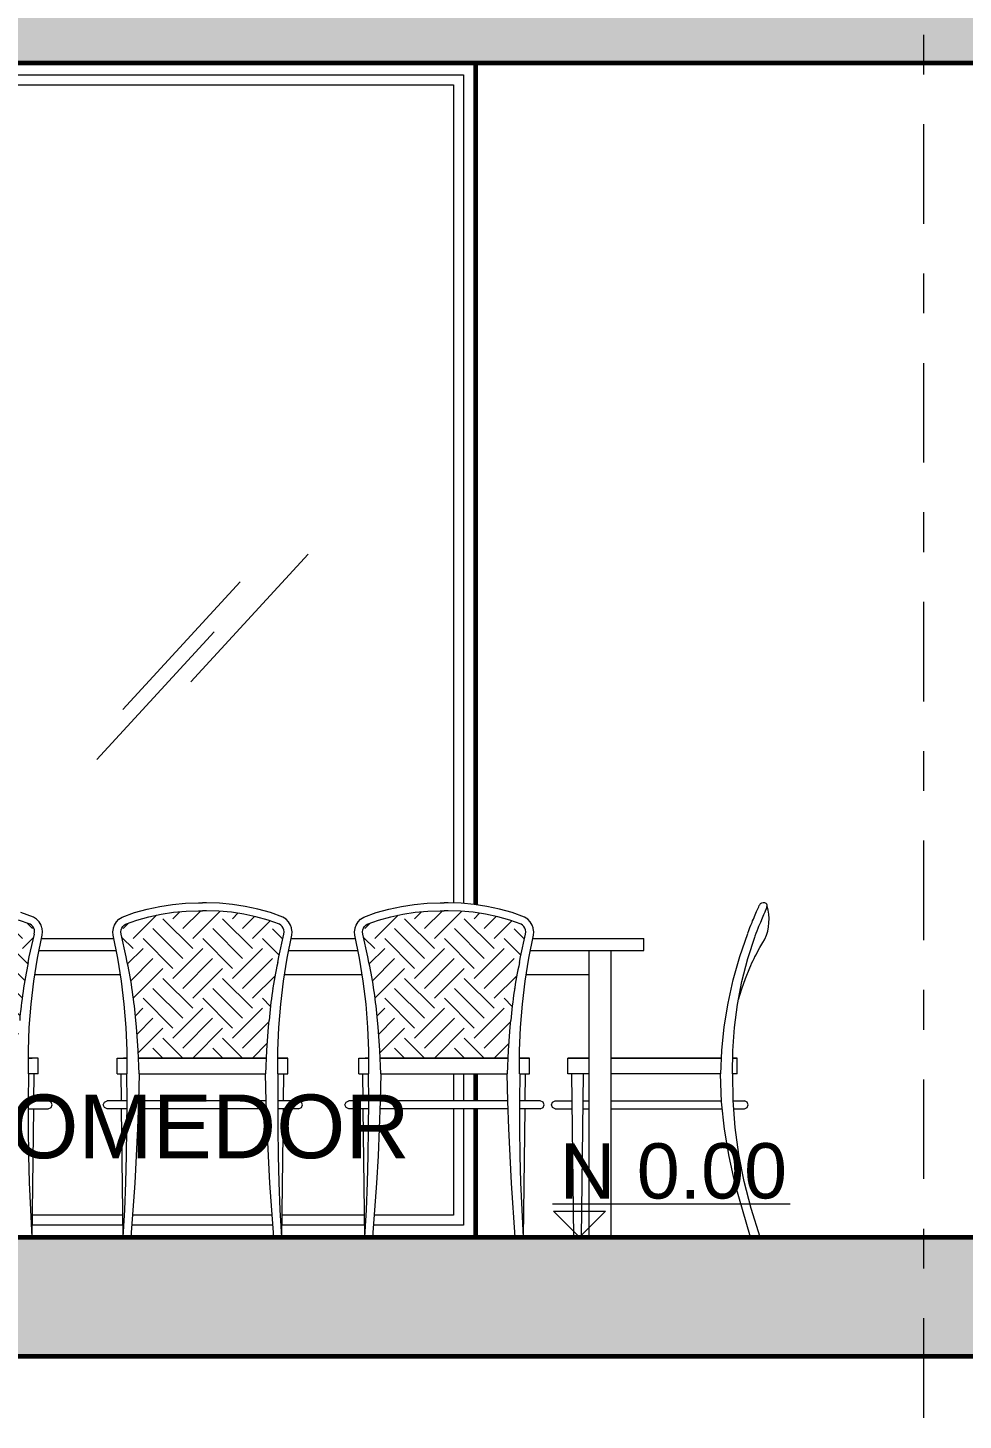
# Model space of a CAD drawing. Header units: metres. Extents: x -50 to 76, y -61 to 14.
# Drawn here: x 25.179 to 27.529, y -54.707 to -51.209 of the extents above; entities that cross this region are included whole.
import ezdxf

# ---------------------------------------------------------------- set-up
doc = ezdxf.new("R2010")
doc.units = ezdxf.units.M
doc.header["$MEASUREMENT"] = 0
doc.set_wipeout_variables(frame=1)
for name, pattern in [('CENTER', [2, 1.25, -0.25, 0.25, -0.25]), ('CENTERX2', [4, 2.5, -0.5, 0.5, -0.5]), ('DASHDOT2', [0.5, 0.25, -0.125, 0, -0.125]), ('Wipeout_Contour', [1, 0, -1])]:
    doc.linetypes.add(name, pattern=pattern)
for name, color, linetype, lineweight in [('1 CALCAS', 255, 'Continuous', 60), ('1 MUEBLES', 46, 'Continuous', 18), ('1 NIVELES', 145, 'Continuous', 18), ('1 TEXTOS', 4, 'Continuous', 20), ('1 VENTTANAS', 2, 'Continuous', 18), ('COTA10', 153, 'Continuous', 13), ('EJES', 251, 'CENTERX2', 0), ('TEXTOS', 4, 'Continuous', 25)]:
    doc.layers.add(name, color=color, linetype=linetype, lineweight=lineweight)
doc.layers.add('Nuevo_1 PLACA 1ER PISO', color=7, linetype='Continuous')
doc.layers.add('Nuevo_1 PLACA 2DO PISO', color=7, linetype='Continuous')
for name, color, linetype, lineweight, true_color in [('Nuevo_1 PLACA 1ER PISO_Pluma_Nº__169', 7, 'Continuous', 13, 0x68b353), ('Nuevo_1 PLACA 1ER PISO_Pluma_Nº__29', 7, 'Continuous', 35, 0x3dad99), ('Nuevo_1 PLACA 2DO PISO_Pluma_Nº__169', 7, 'Continuous', 13, 0x68b353), ('Nuevo_1 PLACA 2DO PISO_Pluma_Nº__29', 7, 'Continuous', 35, 0x3dad99)]:
    doc.layers.add(name, color=color, linetype=linetype, lineweight=lineweight, true_color=true_color)
doc.styles.add('Estilo_Generado_1', font='arial.ttf')
doc.styles.add('LEROY', font='arial.ttf')
pattern_1 = [(0, (28.8539, -54.24685), (0, 0.62354), [0.06, -0.3]), (0, (29.0339, -53.9351), (0, 0.62354), [0.06, -0.3]), (60, (28.8539, -54.24685), (-0.54, 0.31177), [0.06, -0.3]), (60, (29.2139, -54.24685), (-0.54, 0.31177), [0.06, -0.3]), (120, (28.9139, -54.24685), (0.54, 0.31177), [0.06, -0.3]), (120, (29.2739, -54.24685), (0.54, 0.31177), [0.06, -0.3]), (0, (28.85388, -54.18685), (0, 0.12), [0, -0.12, 0, -0.18]), (45, (28.91388, -54.18685), (-0.0848528, 0.0848528), [0, -0.09, 0, -0.15])]

# ---------------------------------------------------------------- blocks, each defined once
blk = doc.blocks.new('UYIU')
at = {"layer": '1 MUEBLES', "linetype": 'Continuous'}
h = blk.add_hatch(dxfattribs=at)
h.set_pattern_fill('SOIL', color=256, scale=0.25, style=0, pattern_type=2)
h.set_pattern_definition([(45, (-162.78427, -54.12185), (1e-17, 0.15), [0.10606602, -0.10606602]), (45, (-162.75927, -54.14685), (1e-17, 0.15), [0.10606602, -0.10606602]), (45, (-162.73427, -54.17185), (1e-17, 0.15), [0.10606602, -0.10606602]), (315, (-162.70927, -54.17185), (0.15, -4e-17), [0.10606602, -0.10606602]), (315, (-162.68427, -54.14685), (0.15, -4e-17), [0.10606602, -0.10606602]), (315, (-162.65927, -54.12185), (0.15, -4e-17), [0.10606602, -0.10606602])])
h.paths.add_polyline_path([(25.0325, -53.4278), (25.001, -53.4269), (24.9912, -53.4269), (24.9813, -53.4269), (24.9498, -53.4278), (24.9185, -53.4307), (24.8875, -53.4355), (24.8568, -53.4421), (24.8265, -53.4507), (24.7976, -53.4607), (24.7942, -53.4629), (24.7907, -53.4666), (24.7883, -53.4703), (24.7867, -53.4748), (24.7862, -53.4799), (24.7868, -53.4859), (24.7995, -53.5426), (24.8022, -53.5569, -0.035521), (24.8237, -53.7028), (24.8254, -53.7185), (24.8296, -53.7778), (24.8303, -53.7969), (24.8379, -53.7969), (24.8552, -53.7969), (24.8732, -53.7969), (24.8919, -53.7969), (24.9111, -53.7969), (24.9307, -53.7969), (24.9504, -53.7969), (25.0319, -53.7969), (25.152, -53.7969), (25.1527, -53.7778), (25.1569, -53.7185), (25.1587, -53.7028, -0.03198), (25.1802, -53.5569), (25.1828, -53.5426), (25.1955, -53.4859), (25.1961, -53.4799), (25.1956, -53.4748), (25.194, -53.4703), (25.1916, -53.4666), (25.1882, -53.4629), (25.1847, -53.4607), (25.1558, -53.4507), (25.1256, -53.4421), (25.0949, -53.4355), (25.0638, -53.4307)])
h = blk.add_hatch(dxfattribs=at)
h.set_pattern_fill('SOIL', color=256, scale=0.25, style=0, pattern_type=2)
h.set_pattern_definition([(135, (213.39346, -54.12185), (-1e-17, 0.15), [0.10606602, -0.10606602]), (135, (213.36846, -54.14685), (-1e-17, 0.15), [0.10606602, -0.10606602]), (135, (213.34346, -54.17185), (-1e-17, 0.15), [0.10606602, -0.10606602]), (225, (213.31846, -54.17185), (-0.15, -4e-17), [0.10606602, -0.10606602]), (225, (213.29346, -54.14685), (-0.15, -4e-17), [0.10606602, -0.10606602]), (225, (213.26846, -54.12185), (-0.15, -4e-17), [0.10606602, -0.10606602])])
h.paths.add_polyline_path([(25.5454, -53.4307), (25.5143, -53.4355), (25.4836, -53.4421), (25.4534, -53.4507), (25.4245, -53.4607), (25.421, -53.4629), (25.4176, -53.4666), (25.4152, -53.4703), (25.4136, -53.4748), (25.4131, -53.4799), (25.4137, -53.4859), (25.4264, -53.5426), (25.429, -53.5569, -0.03198), (25.4505, -53.7028), (25.4522, -53.7185), (25.4565, -53.7778), (25.4572, -53.7969), (25.5773, -53.7969), (25.6588, -53.7969), (25.6785, -53.7969), (25.6981, -53.7969), (25.7173, -53.7969), (25.736, -53.7969), (25.754, -53.7969), (25.7713, -53.7969), (25.7789, -53.7969), (25.7795, -53.7778), (25.7838, -53.7185), (25.7855, -53.7028, -0.035521), (25.807, -53.5569), (25.8097, -53.5426), (25.8223, -53.4859), (25.823, -53.4799), (25.8225, -53.4748), (25.8209, -53.4703), (25.8184, -53.4666), (25.815, -53.4629), (25.8116, -53.4607), (25.7827, -53.4507), (25.7524, -53.4421), (25.7217, -53.4355), (25.6907, -53.4307), (25.6594, -53.4278), (25.6278, -53.4269), (25.618, -53.4269), (25.6082, -53.4269), (25.5767, -53.4278)])
h = blk.add_hatch(dxfattribs=at)
h.set_pattern_fill('SOIL', color=256, scale=0.25, style=0, pattern_type=2)
h.set_pattern_definition([(135, (214.00062, -54.12185), (-1e-17, 0.15), [0.10606602, -0.10606602]), (135, (213.97562, -54.14685), (-1e-17, 0.15), [0.10606602, -0.10606602]), (135, (213.95062, -54.17185), (-1e-17, 0.15), [0.10606602, -0.10606602]), (225, (213.92562, -54.17185), (-0.15, -4e-17), [0.10606602, -0.10606602]), (225, (213.90062, -54.14685), (-0.15, -4e-17), [0.10606602, -0.10606602]), (225, (213.87562, -54.12185), (-0.15, -4e-17), [0.10606602, -0.10606602])])
h.paths.add_polyline_path([(26.1526, -53.4307), (26.1215, -53.4355), (26.0908, -53.4421), (26.0605, -53.4507), (26.0316, -53.4607), (26.0282, -53.4629), (26.0248, -53.4666), (26.0223, -53.4703), (26.0207, -53.4748), (26.0202, -53.4799), (26.0209, -53.4859), (26.0336, -53.5426), (26.0362, -53.5569, -0.03198), (26.0577, -53.7028), (26.0594, -53.7185), (26.0637, -53.7778), (26.0643, -53.7969), (26.1845, -53.7969), (26.2659, -53.7969), (26.2857, -53.7969), (26.3052, -53.7969), (26.3244, -53.7969), (26.3431, -53.7969), (26.3612, -53.7969), (26.3784, -53.7969), (26.386, -53.7969), (26.3867, -53.7778), (26.391, -53.7185), (26.3927, -53.7028, -0.035521), (26.4142, -53.5569), (26.4168, -53.5426), (26.4295, -53.4859), (26.4301, -53.4799), (26.4297, -53.4748), (26.428, -53.4703), (26.4256, -53.4666), (26.4222, -53.4629), (26.4188, -53.4607), (26.3899, -53.4507), (26.3596, -53.4421), (26.3289, -53.4355), (26.2978, -53.4307), (26.2665, -53.4278), (26.235, -53.4269), (26.2252, -53.4269), (26.2154, -53.4269), (26.1838, -53.4278)])
at = {"layer": '1 CALCAS'}
for p, q in [((26.3039, -53.8369), (26.3039, -53.9044)), ((26.3039, -53.9244), (26.3039, -54.2469))]:
    blk.add_line(p, q, dxfattribs=at)
at = {"layer": '1 MUEBLES', "linetype": 'Continuous'}
for p, q in [((25.4789, -53.4227), (25.5107, -53.4158)), ((25.5107, -53.4158), (25.543, -53.4108)), ((25.543, -53.4108), (25.5755, -53.4078)), ((25.5755, -53.4078), (25.6079, -53.4069)), ((25.6079, -53.4069), (25.618, -53.4069)), ((25.6281, -53.4069), (25.618, -53.4069)), ((25.6606, -53.4078), (25.6281, -53.4069)), ((25.6931, -53.4108), (25.6606, -53.4078)), ((25.7253, -53.4158), (25.6931, -53.4108)), ((25.7572, -53.4227), (25.7253, -53.4158)), ((26.086, -53.4227), (26.1179, -53.4158)), ((26.1179, -53.4158), (26.1501, -53.4108)), ((26.1501, -53.4108), (26.1826, -53.4078)), ((26.1826, -53.4078), (26.2151, -53.4069)), ((26.2151, -53.4069), (26.2252, -53.4069)), ((26.2353, -53.4069), (26.2252, -53.4069)), ((26.2678, -53.4078), (26.2353, -53.4069)), ((26.3002, -53.4108), (26.2678, -53.4078)), ((26.3325, -53.4158), (26.3002, -53.4108)), ((26.3643, -53.4227), (26.3325, -53.4158)), ((27.0153, -53.417), (27.0166, -53.414)), ((27.0166, -53.414), (27.0171, -53.413)), ((27.0192, -53.4098), (27.0171, -53.413)), ((27.0224, -53.4076), (27.0192, -53.4098)), ((27.0262, -53.4069), (27.0224, -53.4076)), ((25.1847, -53.4607), (25.1558, -53.4507)), ((25.1933, -53.4426), (25.1617, -53.4316)), ((25.2014, -53.4482), (25.1933, -53.4426)), ((25.2075, -53.4545), (25.2014, -53.4482)), ((25.4017, -53.4545), (25.4077, -53.4482)), ((25.4077, -53.4482), (25.4159, -53.4426)), ((25.4159, -53.4426), (25.4475, -53.4316)), ((25.4245, -53.4607), (25.4534, -53.4507)), ((25.4475, -53.4316), (25.4789, -53.4227)), ((25.4534, -53.4507), (25.4836, -53.4421)), ((25.4836, -53.4421), (25.5143, -53.4355)), ((25.5143, -53.4355), (25.5454, -53.4307)), ((25.5454, -53.4307), (25.5767, -53.4278)), ((25.5767, -53.4278), (25.6082, -53.4269)), ((25.6082, -53.4269), (25.618, -53.4269)), ((25.6278, -53.4269), (25.618, -53.4269)), ((25.6594, -53.4278), (25.6278, -53.4269)), ((25.6907, -53.4307), (25.6594, -53.4278)), ((25.7217, -53.4355), (25.6907, -53.4307)), ((25.7524, -53.4421), (25.7217, -53.4355)), ((25.7827, -53.4507), (25.7524, -53.4421)), ((25.7886, -53.4316), (25.7572, -53.4227)), ((25.8116, -53.4607), (25.7827, -53.4507)), ((25.8201, -53.4426), (25.7886, -53.4316)), ((25.8283, -53.4482), (25.8201, -53.4426)), ((25.8343, -53.4545), (25.8283, -53.4482)), ((26.0089, -53.4545), (26.0149, -53.4482)), ((26.0149, -53.4482), (26.0231, -53.4426)), ((26.0231, -53.4426), (26.0546, -53.4316)), ((26.0316, -53.4607), (26.0605, -53.4507)), ((26.0546, -53.4316), (26.086, -53.4227)), ((26.0605, -53.4507), (26.0908, -53.4421)), ((26.0908, -53.4421), (26.1215, -53.4355)), ((26.1215, -53.4355), (26.1526, -53.4307)), ((26.1526, -53.4307), (26.1838, -53.4278)), ((26.1838, -53.4278), (26.2154, -53.4269)), ((26.2154, -53.4269), (26.2252, -53.4269)), ((26.235, -53.4269), (26.2252, -53.4269)), ((26.2665, -53.4278), (26.235, -53.4269)), ((26.2978, -53.4307), (26.2665, -53.4278)), ((26.3289, -53.4355), (26.2978, -53.4307)), ((26.3596, -53.4421), (26.3289, -53.4355)), ((26.3899, -53.4507), (26.3596, -53.4421)), ((26.3957, -53.4316), (26.3643, -53.4227)), ((26.4188, -53.4607), (26.3899, -53.4507)), ((26.4273, -53.4426), (26.3957, -53.4316)), ((26.4355, -53.4482), (26.4273, -53.4426)), ((26.4415, -53.4545), (26.4355, -53.4482)), ((27.0001, -53.4525), (27.002, -53.4482)), ((27.002, -53.4482), (27.0063, -53.4374)), ((27.0063, -53.4374), (27.0101, -53.4287)), ((27.0101, -53.4287), (27.0131, -53.4219)), ((27.0131, -53.4219), (27.0153, -53.417)), ((27.0205, -53.4551), (27.0246, -53.4448)), ((27.0246, -53.4448), (27.0283, -53.4361)), ((27.0283, -53.4361), (27.0313, -53.4294)), ((27.0313, -53.4294), (27.0335, -53.4246)), ((27.0335, -53.4246), (27.0348, -53.4217)), ((27.0348, -53.4217), (27.0353, -53.4207)), ((27.0353, -53.4207), (27.036, -53.4169)), ((25.1828, -53.5426), (25.1956, -53.4855)), ((25.1882, -53.4629), (25.1847, -53.4607)), ((25.1916, -53.4666), (25.1882, -53.4629)), ((25.194, -53.4703), (25.1916, -53.4666)), ((25.1956, -53.4748), (25.194, -53.4703)), ((25.1955, -53.4854), (25.1961, -53.4799)), ((25.1961, -53.4799), (25.1956, -53.4748)), ((25.2123, -53.4628), (25.2075, -53.4545)), ((25.2147, -53.4701), (25.2123, -53.4628)), ((25.2151, -53.4715), (25.2147, -53.4701)), ((25.2161, -53.4799), (25.2151, -53.4715)), ((25.2153, -53.4883), (25.2161, -53.4799)), ((25.393, -53.4799), (25.3941, -53.4715)), ((25.3939, -53.4883), (25.393, -53.4799)), ((25.3941, -53.4715), (25.3945, -53.4701)), ((25.3945, -53.4701), (25.3969, -53.4628)), ((25.3969, -53.4628), (25.4017, -53.4545)), ((25.4131, -53.4799), (25.4136, -53.4748)), ((25.4137, -53.4854), (25.4131, -53.4799)), ((25.4136, -53.4748), (25.4152, -53.4703)), ((25.4264, -53.5426), (25.4136, -53.4855)), ((25.4152, -53.4703), (25.4176, -53.4666)), ((25.4176, -53.4666), (25.421, -53.4629)), ((25.421, -53.4629), (25.4245, -53.4607)), ((25.8097, -53.5426), (25.8224, -53.4855)), ((25.815, -53.4629), (25.8116, -53.4607)), ((25.8184, -53.4666), (25.815, -53.4629)), ((25.8209, -53.4703), (25.8184, -53.4666)), ((25.8225, -53.4748), (25.8209, -53.4703)), ((25.8224, -53.4854), (25.823, -53.4799)), ((25.823, -53.4799), (25.8225, -53.4748)), ((25.8392, -53.4628), (25.8343, -53.4545)), ((25.8416, -53.4701), (25.8392, -53.4628)), ((25.842, -53.4715), (25.8416, -53.4701)), ((25.843, -53.4799), (25.842, -53.4715)), ((25.8421, -53.4883), (25.843, -53.4799)), ((26.0002, -53.4799), (26.0012, -53.4715)), ((26.0011, -53.4883), (26.0002, -53.4799)), ((26.0012, -53.4715), (26.0017, -53.4701)), ((26.0017, -53.4701), (26.0041, -53.4628)), ((26.0041, -53.4628), (26.0089, -53.4545)), ((26.0202, -53.4799), (26.0207, -53.4748)), ((26.0208, -53.4854), (26.0202, -53.4799)), ((26.0207, -53.4748), (26.0223, -53.4703)), ((26.0336, -53.5426), (26.0208, -53.4855)), ((26.0223, -53.4703), (26.0248, -53.4666)), ((26.0248, -53.4666), (26.0282, -53.4629)), ((26.0282, -53.4629), (26.0316, -53.4607)), ((26.4168, -53.5426), (26.4296, -53.4855)), ((26.4222, -53.4629), (26.4188, -53.4607)), ((26.4256, -53.4666), (26.4222, -53.4629)), ((26.428, -53.4703), (26.4256, -53.4666)), ((26.4297, -53.4748), (26.428, -53.4703)), ((26.4296, -53.4854), (26.4301, -53.4799)), ((26.4301, -53.4799), (26.4297, -53.4748)), ((26.4463, -53.4628), (26.4415, -53.4545)), ((26.4487, -53.4701), (26.4463, -53.4628)), ((26.4491, -53.4715), (26.4487, -53.4701)), ((26.4502, -53.4799), (26.4491, -53.4715)), ((26.4493, -53.4883), (26.4502, -53.4799)), ((26.9679, -53.5417), (26.988, -53.4838)), ((26.988, -53.4835), (26.9906, -53.4764)), ((26.9906, -53.4764), (26.9934, -53.4692)), ((26.9934, -53.4692), (26.9959, -53.4628)), ((26.9959, -53.4628), (26.9988, -53.4559)), ((26.9988, -53.4559), (27.0001, -53.4525)), ((27.0065, -53.4902), (27.009, -53.4835)), ((27.009, -53.4835), (27.0116, -53.4769)), ((27.0116, -53.4769), (27.0142, -53.4702)), ((27.0142, -53.4702), (27.016, -53.4652)), ((27.016, -53.4652), (27.0188, -53.4585)), ((27.0188, -53.4585), (27.0205, -53.4551)), ((25.2037, -53.5462), (25.2153, -53.4883)), ((25.2135, -53.4969), (25.3956, -53.4969)), ((25.4055, -53.5462), (25.3939, -53.4883)), ((25.8305, -53.5462), (25.8421, -53.4883)), ((25.8404, -53.4969), (26.0028, -53.4969)), ((26.0127, -53.5462), (26.0011, -53.4883)), ((26.4377, -53.5462), (26.4493, -53.4883)), ((26.4476, -53.4969), (26.7271, -53.4969)), ((26.7271, -53.5269), (26.7271, -53.4969)), ((26.988, -53.5471), (27.0064, -53.4903)), ((27.0077, -53.5386), (27.0182, -53.5194)), ((27.0182, -53.5194), (27.0256, -53.5069)), ((27.0256, -53.5069), (27.0299, -53.4998)), ((27.0299, -53.4998), (27.031, -53.4982)), ((25.1802, -53.5569), (25.1828, -53.5426)), ((25.1945, -53.6039), (25.2037, -53.5462)), ((25.2075, -53.5269), (25.4016, -53.5269)), ((25.4147, -53.6039), (25.4055, -53.5462)), ((25.429, -53.5569), (25.4264, -53.5426)), ((25.807, -53.5569), (25.8097, -53.5426)), ((25.8214, -53.6039), (25.8305, -53.5462)), ((25.8344, -53.5269), (26.0088, -53.5269)), ((26.0218, -53.6039), (26.0127, -53.5462)), ((26.0362, -53.5569), (26.0336, -53.5426)), ((26.4142, -53.5569), (26.4168, -53.5426)), ((26.4285, -53.6039), (26.4377, -53.5462)), ((26.4416, -53.5269), (26.7271, -53.5269)), ((26.5896, -54.2469), (26.5896, -53.5269)), ((26.6446, -54.2469), (26.6446, -53.5269)), ((26.6446, -53.7969), (26.6446, -53.5269)), ((26.9513, -53.6001), (26.9679, -53.5417)), ((26.9733, -53.6047), (26.988, -53.5471)), ((26.9984, -53.5578), (27.0013, -53.5515)), ((27.0013, -53.5515), (27.0037, -53.5467)), ((27.0037, -53.5467), (27.0065, -53.5403)), ((27.0055, -53.5425), (27.0085, -53.537)), ((25.1972, -53.5869), (25.412, -53.5869)), ((25.1972, -53.5869), (25.412, -53.5869)), ((25.8241, -53.5869), (26.0191, -53.5869)), ((25.8241, -53.5869), (26.0191, -53.5869)), ((26.4312, -53.5869), (26.5896, -53.5869)), ((26.4312, -53.5869), (26.5896, -53.5869)), ((26.5896, -53.7969), (26.5896, -53.5869)), ((26.9819, -53.5968), (26.9926, -53.5703)), ((26.9926, -53.5703), (26.9957, -53.5641)), ((26.9957, -53.5641), (26.9984, -53.5578)), ((25.1876, -53.6618), (25.1945, -53.6039)), ((25.4216, -53.6618), (25.4147, -53.6039)), ((25.8145, -53.6618), (25.8214, -53.6039)), ((26.0288, -53.6618), (26.0218, -53.6039)), ((26.4216, -53.6618), (26.4285, -53.6039)), ((26.9383, -53.6589), (26.9513, -53.6001)), ((26.9621, -53.6625), (26.9733, -53.6047)), ((26.9649, -53.6499), (26.9726, -53.6233)), ((26.9726, -53.6233), (26.9819, -53.5968)), ((26.9288, -53.7181), (26.9383, -53.6589)), ((25.1829, -53.72), (25.1876, -53.6618)), ((25.4262, -53.72), (25.4216, -53.6618)), ((25.8098, -53.72), (25.8145, -53.6618)), ((26.0334, -53.72), (26.0288, -53.6618)), ((26.417, -53.72), (26.4216, -53.6618)), ((26.9544, -53.7204), (26.9621, -53.6625)), ((25.1806, -53.7783), (25.1829, -53.72)), ((25.4286, -53.7783), (25.4262, -53.72)), ((25.4522, -53.7185), (25.4505, -53.7028)), ((25.4565, -53.7778), (25.4522, -53.7185)), ((25.7795, -53.7778), (25.7838, -53.7185)), ((25.7838, -53.7185), (25.7855, -53.7028)), ((25.8074, -53.7783), (25.8098, -53.72)), ((26.0358, -53.7783), (26.0334, -53.72)), ((26.0594, -53.7185), (26.0577, -53.7028)), ((26.0637, -53.7778), (26.0594, -53.7185)), ((26.3867, -53.7778), (26.391, -53.7185)), ((26.391, -53.7185), (26.3927, -53.7028)), ((26.4146, -53.7783), (26.417, -53.72)), ((26.9227, -53.7776), (26.9288, -53.7181)), ((26.9502, -53.7784), (26.9544, -53.7204)), ((25.1805, -53.8366), (25.1806, -53.7783)), ((25.1835, -53.7969), (25.1805, -53.7969)), ((25.1805, -53.7969), (25.1897, -53.7969)), ((25.1843, -53.7969), (25.1805, -53.7969)), ((25.1883, -53.7969), (25.1835, -53.7969)), ((25.1875, -53.7969), (25.1843, -53.7969)), ((25.1897, -53.7969), (25.1875, -53.7969)), ((25.1905, -53.7969), (25.1883, -53.7969)), ((25.1905, -53.7969), (25.1897, -53.7969)), ((25.2054, -53.7969), (25.1905, -53.7969)), ((25.2054, -53.8369), (25.2054, -53.7969)), ((25.4038, -53.7969), (25.4187, -53.7969)), ((25.4038, -53.8369), (25.4038, -53.7969)), ((25.4187, -53.7969), (25.4208, -53.7969)), ((25.4187, -53.7969), (25.4195, -53.7969)), ((25.4286, -53.7969), (25.4195, -53.7969)), ((25.4195, -53.7969), (25.4217, -53.7969)), ((25.4208, -53.7969), (25.4257, -53.7969)), ((25.4217, -53.7969), (25.4249, -53.7969)), ((25.4249, -53.7969), (25.4286, -53.7969)), ((25.4257, -53.7969), (25.4286, -53.7969)), ((25.4287, -53.8366), (25.4286, -53.7783)), ((25.4586, -53.8368), (25.4565, -53.7778)), ((25.4572, -53.7969), (25.5773, -53.7969)), ((25.4572, -53.7969), (25.4729, -53.7969)), ((25.4648, -53.7969), (25.4572, -53.7969)), ((25.482, -53.7969), (25.4648, -53.7969)), ((25.4729, -53.7969), (25.4925, -53.7969)), ((25.5001, -53.7969), (25.482, -53.7969)), ((25.4925, -53.7969), (25.513, -53.7969)), ((25.5188, -53.7969), (25.5001, -53.7969)), ((25.513, -53.7969), (25.5341, -53.7969)), ((25.538, -53.7969), (25.5188, -53.7969)), ((25.5341, -53.7969), (25.5556, -53.7969)), ((25.5575, -53.7969), (25.538, -53.7969)), ((25.5556, -53.7969), (25.5773, -53.7969)), ((25.5773, -53.7969), (25.5575, -53.7969)), ((25.6588, -53.7969), (25.5773, -53.7969)), ((25.5773, -53.7969), (25.6588, -53.7969)), ((25.6785, -53.7969), (25.6588, -53.7969)), ((25.6588, -53.7969), (25.6805, -53.7969)), ((25.6981, -53.7969), (25.6785, -53.7969)), ((25.6805, -53.7969), (25.702, -53.7969)), ((25.7173, -53.7969), (25.6981, -53.7969)), ((25.702, -53.7969), (25.7231, -53.7969)), ((25.736, -53.7969), (25.7173, -53.7969)), ((25.7231, -53.7969), (25.7435, -53.7969)), ((25.754, -53.7969), (25.736, -53.7969)), ((25.7435, -53.7969), (25.7632, -53.7969)), ((25.7713, -53.7969), (25.754, -53.7969)), ((25.7632, -53.7969), (25.7789, -53.7969)), ((25.7789, -53.7969), (25.7713, -53.7969)), ((25.7775, -53.8368), (25.7795, -53.7778)), ((25.8074, -53.8366), (25.8074, -53.7783)), ((25.8074, -53.7969), (25.8104, -53.7969)), ((25.8173, -53.7969), (25.8074, -53.7969)), ((25.8104, -53.7969), (25.8152, -53.7969)), ((25.8152, -53.7969), (25.8173, -53.7969)), ((25.8173, -53.7969), (25.8304, -53.7969)), ((25.825, -53.7969), (25.8173, -53.7969)), ((25.8304, -53.7969), (25.825, -53.7969)), ((25.8323, -53.7969), (25.8304, -53.7969)), ((25.8323, -53.8369), (25.8323, -53.7969)), ((26.011, -53.7969), (26.0259, -53.7969)), ((26.011, -53.8369), (26.011, -53.7969)), ((26.0259, -53.7969), (26.028, -53.7969)), ((26.0259, -53.7969), (26.0267, -53.7969)), ((26.0358, -53.7969), (26.0267, -53.7969)), ((26.0267, -53.7969), (26.0288, -53.7969)), ((26.028, -53.7969), (26.0328, -53.7969)), ((26.0288, -53.7969), (26.032, -53.7969)), ((26.032, -53.7969), (26.0358, -53.7969)), ((26.0328, -53.7969), (26.0358, -53.7969)), ((26.0359, -53.8366), (26.0358, -53.7783)), ((26.0658, -53.8368), (26.0637, -53.7778)), ((26.0643, -53.7969), (26.1845, -53.7969)), ((26.0643, -53.7969), (26.08, -53.7969)), ((26.0719, -53.7969), (26.0643, -53.7969)), ((26.0892, -53.7969), (26.0719, -53.7969)), ((26.08, -53.7969), (26.0997, -53.7969)), ((26.1073, -53.7969), (26.0892, -53.7969)), ((26.0997, -53.7969), (26.1201, -53.7969)), ((26.126, -53.7969), (26.1073, -53.7969)), ((26.1201, -53.7969), (26.1412, -53.7969)), ((26.1452, -53.7969), (26.126, -53.7969)), ((26.1412, -53.7969), (26.1627, -53.7969)), ((26.1647, -53.7969), (26.1452, -53.7969)), ((26.1627, -53.7969), (26.1845, -53.7969)), ((26.1845, -53.7969), (26.1647, -53.7969)), ((26.2659, -53.7969), (26.1845, -53.7969)), ((26.1845, -53.7969), (26.2659, -53.7969)), ((26.2857, -53.7969), (26.2659, -53.7969)), ((26.2659, -53.7969), (26.2876, -53.7969)), ((26.3052, -53.7969), (26.2857, -53.7969)), ((26.2876, -53.7969), (26.3092, -53.7969)), ((26.3244, -53.7969), (26.3052, -53.7969)), ((26.3092, -53.7969), (26.3302, -53.7969)), ((26.3431, -53.7969), (26.3244, -53.7969)), ((26.3302, -53.7969), (26.3507, -53.7969)), ((26.3612, -53.7969), (26.3431, -53.7969)), ((26.3507, -53.7969), (26.3704, -53.7969)), ((26.3784, -53.7969), (26.3612, -53.7969)), ((26.3704, -53.7969), (26.386, -53.7969)), ((26.386, -53.7969), (26.3784, -53.7969)), ((26.3846, -53.8368), (26.3867, -53.7778)), ((26.4145, -53.8366), (26.4146, -53.7783)), ((26.4146, -53.7969), (26.4176, -53.7969)), ((26.4245, -53.7969), (26.4146, -53.7969)), ((26.4176, -53.7969), (26.4224, -53.7969)), ((26.4224, -53.7969), (26.4245, -53.7969)), ((26.4245, -53.7969), (26.4375, -53.7969)), ((26.4321, -53.7969), (26.4245, -53.7969)), ((26.4375, -53.7969), (26.4321, -53.7969)), ((26.4394, -53.7969), (26.4375, -53.7969)), ((26.4394, -53.8369), (26.4394, -53.7969)), ((26.536, -53.8369), (26.536, -53.7969)), ((26.536, -53.7969), (26.5379, -53.7969)), ((26.5379, -53.7969), (26.536, -53.7969)), ((26.5379, -53.7969), (26.5432, -53.7969)), ((26.5432, -53.7969), (26.5379, -53.7969)), ((26.5432, -53.7969), (26.5508, -53.7969)), ((26.5512, -53.7969), (26.5432, -53.7969)), ((26.5508, -53.7969), (26.5516, -53.7969)), ((26.5607, -53.7969), (26.5512, -53.7969)), ((26.5516, -53.7969), (26.5537, -53.7969)), ((26.5537, -53.7969), (26.5569, -53.7969)), ((26.5569, -53.7969), (26.5607, -53.7969)), ((26.5607, -53.7969), (26.5896, -53.7969)), ((26.5896, -53.7969), (26.5607, -53.7969)), ((26.6446, -53.7969), (26.8616, -53.7969)), ((26.8623, -53.7969), (26.6446, -53.7969)), ((26.8616, -53.7969), (26.8741, -53.7969)), ((26.8769, -53.7969), (26.8623, -53.7969)), ((26.8741, -53.7969), (26.8859, -53.7969)), ((26.8909, -53.7969), (26.8769, -53.7969)), ((26.8859, -53.7969), (26.8967, -53.7969)), ((26.9037, -53.7969), (26.8909, -53.7969)), ((26.8967, -53.7969), (26.906, -53.7969)), ((26.915, -53.7969), (26.9037, -53.7969)), ((26.906, -53.7969), (26.9139, -53.7969)), ((26.9139, -53.7969), (26.9218, -53.7969)), ((26.9218, -53.7969), (26.915, -53.7969)), ((26.92, -53.8369), (26.9227, -53.7776)), ((26.9495, -53.8364), (26.9502, -53.7784)), ((26.95, -53.7969), (26.9518, -53.7969)), ((26.9518, -53.7969), (26.95, -53.7969)), ((26.9518, -53.7969), (26.957, -53.7969)), ((26.957, -53.7969), (26.9518, -53.7969)), ((26.957, -53.7969), (26.9602, -53.7969)), ((26.9602, -53.7969), (26.957, -53.7969)), ((26.9602, -53.7969), (26.9612, -53.7969)), ((26.9612, -53.7969), (26.9602, -53.7969)), ((26.9612, -53.8369), (26.9612, -53.7969)), ((25.1808, -53.905), (25.1817, -53.8368)), ((25.1835, -53.8369), (25.1816, -53.8369)), ((25.1883, -53.8369), (25.1835, -53.8369)), ((25.1905, -53.8369), (25.1883, -53.8369)), ((25.2054, -53.8369), (25.1905, -53.8369)), ((25.1946, -53.9044), (25.1954, -53.8369)), ((25.4038, -53.8369), (25.4187, -53.8369)), ((25.4146, -53.9044), (25.4138, -53.8369)), ((25.4187, -53.8369), (25.4208, -53.8369)), ((25.4208, -53.8369), (25.4257, -53.8369)), ((25.4257, -53.8369), (25.4275, -53.8369)), ((25.4284, -53.905), (25.4275, -53.8368)), ((25.4581, -53.9055), (25.4598, -53.8369)), ((25.4591, -53.8369), (25.4729, -53.8369)), ((25.4729, -53.8369), (25.4925, -53.8369)), ((25.4925, -53.8369), (25.513, -53.8369)), ((25.513, -53.8369), (25.5341, -53.8369)), ((25.5341, -53.8369), (25.5556, -53.8369)), ((25.5556, -53.8369), (25.5773, -53.8369)), ((25.5773, -53.8369), (25.6588, -53.8369)), ((25.6588, -53.8369), (25.6805, -53.8369)), ((25.6805, -53.8369), (25.702, -53.8369)), ((25.702, -53.8369), (25.7231, -53.8369)), ((25.7231, -53.8369), (25.7435, -53.8369)), ((25.7435, -53.8369), (25.7632, -53.8369)), ((25.7632, -53.8369), (25.7769, -53.8369)), ((25.778, -53.9055), (25.7763, -53.8369)), ((25.8077, -53.905), (25.8085, -53.8368)), ((25.8085, -53.8369), (25.8104, -53.8369)), ((25.8104, -53.8369), (25.8152, -53.8369)), ((25.8152, -53.8369), (25.8173, -53.8369)), ((25.8173, -53.8369), (25.8323, -53.8369)), ((25.8215, -53.9044), (25.8223, -53.8369)), ((26.011, -53.8369), (26.0259, -53.8369)), ((26.0217, -53.9044), (26.0209, -53.8369)), ((26.0259, -53.8369), (26.028, -53.8369)), ((26.028, -53.8369), (26.0328, -53.8369)), ((26.0328, -53.8369), (26.0347, -53.8369)), ((26.0355, -53.905), (26.0347, -53.8368)), ((26.0653, -53.9055), (26.0669, -53.8369)), ((26.0663, -53.8369), (26.08, -53.8369)), ((26.08, -53.8369), (26.0997, -53.8369)), ((26.0997, -53.8369), (26.1201, -53.8369)), ((26.1201, -53.8369), (26.1412, -53.8369)), ((26.1412, -53.8369), (26.1627, -53.8369)), ((26.1627, -53.8369), (26.1845, -53.8369)), ((26.1845, -53.8369), (26.2659, -53.8369)), ((26.2659, -53.8369), (26.2876, -53.8369)), ((26.2876, -53.8369), (26.3092, -53.8369)), ((26.3092, -53.8369), (26.3302, -53.8369)), ((26.3302, -53.8369), (26.3507, -53.8369)), ((26.3507, -53.8369), (26.3704, -53.8369)), ((26.3704, -53.8369), (26.3841, -53.8369)), ((26.3851, -53.9055), (26.3835, -53.8369)), ((26.4149, -53.905), (26.4157, -53.8368)), ((26.4157, -53.8369), (26.4176, -53.8369)), ((26.4176, -53.8369), (26.4224, -53.8369)), ((26.4224, -53.8369), (26.4245, -53.8369)), ((26.4245, -53.8369), (26.4394, -53.8369)), ((26.4286, -53.9044), (26.4295, -53.8369)), ((26.5379, -53.8369), (26.536, -53.8369)), ((26.5432, -53.8369), (26.5379, -53.8369)), ((26.5512, -53.8369), (26.5432, -53.8369)), ((26.5508, -54.2469), (26.5459, -53.8369)), ((26.5607, -53.8369), (26.5512, -53.8369)), ((26.5896, -53.8369), (26.5607, -53.8369)), ((26.5705, -54.2469), (26.5754, -53.8369)), ((26.6446, -53.9044), (26.6446, -53.8369)), ((26.8623, -53.8369), (26.6446, -53.8369)), ((26.8769, -53.8369), (26.8623, -53.8369)), ((26.8909, -53.8369), (26.8769, -53.8369)), ((26.9037, -53.8369), (26.8909, -53.8369)), ((26.915, -53.8369), (26.9037, -53.8369)), ((26.92, -53.8369), (26.915, -53.8369)), ((26.9222, -53.9066), (26.9189, -53.8373)), ((26.9514, -53.9039), (26.9507, -53.8364)), ((26.9518, -53.8369), (26.9507, -53.8369)), ((26.957, -53.8369), (26.9518, -53.8369)), ((26.9602, -53.8369), (26.957, -53.8369)), ((26.9612, -53.8369), (26.9602, -53.8369)), ((25.1808, -53.9044), (25.1841, -53.9044)), ((25.1809, -53.9732), (25.1808, -53.905)), ((25.1841, -53.9044), (25.215, -53.9044)), ((25.215, -53.9044), (25.2305, -53.9044)), ((25.2376, -53.9073), (25.2305, -53.9044)), ((25.3716, -53.9073), (25.3787, -53.9044)), ((25.3942, -53.9044), (25.3787, -53.9044)), ((25.4251, -53.9044), (25.3942, -53.9044)), ((25.4284, -53.9044), (25.4251, -53.9044)), ((25.4283, -53.9732), (25.4284, -53.905)), ((25.4557, -53.974), (25.4581, -53.9055)), ((25.4692, -53.9044), (25.4581, -53.9044)), ((25.5235, -53.9044), (25.4692, -53.9044)), ((25.5843, -53.9044), (25.5235, -53.9044)), ((25.6475, -53.9044), (25.5843, -53.9044)), ((25.7087, -53.9044), (25.6475, -53.9044)), ((25.7638, -53.9044), (25.7087, -53.9044)), ((25.7779, -53.9044), (25.7638, -53.9044)), ((25.7803, -53.974), (25.778, -53.9055)), ((25.8091, -53.9044), (25.8077, -53.9044)), ((25.8078, -53.9732), (25.8077, -53.905)), ((25.8414, -53.9044), (25.8091, -53.9044)), ((25.8586, -53.9044), (25.8414, -53.9044)), ((25.8594, -53.9044), (25.8586, -53.9044)), ((25.8665, -53.9073), (25.8594, -53.9044)), ((25.9788, -53.9073), (25.9858, -53.9044)), ((26.0014, -53.9044), (25.9858, -53.9044)), ((26.0323, -53.9044), (26.0014, -53.9044)), ((26.0355, -53.9044), (26.0323, -53.9044)), ((26.0354, -53.9732), (26.0355, -53.905)), ((26.0629, -53.974), (26.0653, -53.9055)), ((26.0763, -53.9044), (26.0653, -53.9044)), ((26.1307, -53.9044), (26.0763, -53.9044)), ((26.1915, -53.9044), (26.1307, -53.9044)), ((26.2546, -53.9044), (26.1915, -53.9044)), ((26.3159, -53.9044), (26.2546, -53.9044)), ((26.371, -53.9044), (26.3159, -53.9044)), ((26.3851, -53.9044), (26.371, -53.9044)), ((26.3875, -53.974), (26.3851, -53.9055)), ((26.4163, -53.9044), (26.4149, -53.9044)), ((26.4149, -53.9732), (26.4149, -53.905)), ((26.4486, -53.9044), (26.4163, -53.9044)), ((26.4657, -53.9044), (26.4486, -53.9044)), ((26.4666, -53.9044), (26.4657, -53.9044)), ((26.4736, -53.9073), (26.4666, -53.9044)), ((26.4973, -53.9073), (26.5043, -53.9044)), ((26.5043, -53.9044), (26.5051, -53.9044)), ((26.5051, -53.9044), (26.5221, -53.9044)), ((26.5221, -53.9044), (26.5467, -53.9044)), ((26.5746, -53.9044), (26.5896, -53.9044)), ((26.6446, -53.9044), (26.7137, -53.9044)), ((26.7137, -53.9044), (26.7761, -53.9044)), ((26.7761, -53.9044), (26.8362, -53.9044)), ((26.8362, -53.9044), (26.8898, -53.9044)), ((26.8898, -53.9044), (26.9221, -53.9044)), ((26.9563, -53.9716), (26.9514, -53.9039)), ((26.9515, -53.9044), (26.9639, -53.9044)), ((26.9639, -53.9044), (26.9793, -53.9044)), ((26.9862, -53.9073), (26.9793, -53.9044)), ((25.1809, -53.9244), (25.1841, -53.9244)), ((25.1841, -53.9244), (25.215, -53.9244)), ((25.1905, -54.2469), (25.1944, -53.9244)), ((25.215, -53.9244), (25.2305, -53.9244)), ((25.2305, -53.9244), (25.2376, -53.9214)), ((25.2405, -53.9144), (25.2376, -53.9073)), ((25.2376, -53.9214), (25.2405, -53.9144)), ((25.3687, -53.9144), (25.3716, -53.9073)), ((25.3716, -53.9214), (25.3687, -53.9144)), ((25.3787, -53.9244), (25.3716, -53.9214)), ((25.3942, -53.9244), (25.3787, -53.9244)), ((25.4251, -53.9244), (25.3942, -53.9244)), ((25.4187, -54.2469), (25.4148, -53.9244)), ((25.4283, -53.9244), (25.4251, -53.9244)), ((25.4692, -53.9244), (25.4574, -53.9244)), ((25.5235, -53.9244), (25.4692, -53.9244)), ((25.5843, -53.9244), (25.5235, -53.9244)), ((25.6475, -53.9244), (25.5843, -53.9244)), ((25.7087, -53.9244), (25.6475, -53.9244)), ((25.7638, -53.9244), (25.7087, -53.9244)), ((25.7786, -53.9244), (25.7638, -53.9244)), ((25.8091, -53.9244), (25.8077, -53.9244)), ((25.8414, -53.9244), (25.8091, -53.9244)), ((25.8173, -54.2469), (25.8212, -53.9244)), ((25.8586, -53.9244), (25.8414, -53.9244)), ((25.8594, -53.9244), (25.8586, -53.9244)), ((25.8594, -53.9244), (25.8665, -53.9214)), ((25.8694, -53.9144), (25.8665, -53.9073)), ((25.8665, -53.9214), (25.8694, -53.9144)), ((25.9759, -53.9144), (25.9788, -53.9073)), ((25.9788, -53.9214), (25.9759, -53.9144)), ((25.9858, -53.9244), (25.9788, -53.9214)), ((26.0014, -53.9244), (25.9858, -53.9244)), ((26.0323, -53.9244), (26.0014, -53.9244)), ((26.0259, -54.2469), (26.022, -53.9244)), ((26.0355, -53.9244), (26.0323, -53.9244)), ((26.0763, -53.9244), (26.0646, -53.9244)), ((26.1307, -53.9244), (26.0763, -53.9244)), ((26.1915, -53.9244), (26.1307, -53.9244)), ((26.2546, -53.9244), (26.1915, -53.9244)), ((26.3159, -53.9244), (26.2546, -53.9244)), ((26.371, -53.9244), (26.3159, -53.9244)), ((26.3858, -53.9244), (26.371, -53.9244)), ((26.4163, -53.9244), (26.4149, -53.9244)), ((26.4486, -53.9244), (26.4163, -53.9244)), ((26.4245, -54.2469), (26.4284, -53.9244)), ((26.4657, -53.9244), (26.4486, -53.9244)), ((26.4666, -53.9244), (26.4657, -53.9244)), ((26.4666, -53.9244), (26.4736, -53.9214)), ((26.4765, -53.9144), (26.4736, -53.9073)), ((26.4736, -53.9214), (26.4765, -53.9144)), ((26.4945, -53.9144), (26.4973, -53.9073)), ((26.4973, -53.9214), (26.4945, -53.9144)), ((26.5043, -53.9244), (26.4973, -53.9214)), ((26.5043, -53.9244), (26.5051, -53.9244)), ((26.5051, -53.9244), (26.5221, -53.9244)), ((26.5221, -53.9244), (26.5469, -53.9244)), ((26.5744, -53.9244), (26.5896, -53.9244)), ((26.6446, -54.2469), (26.6446, -53.9244)), ((26.6446, -53.9244), (26.7137, -53.9244)), ((26.7137, -53.9244), (26.7761, -53.9244)), ((26.7761, -53.9244), (26.8362, -53.9244)), ((26.8362, -53.9244), (26.8898, -53.9244)), ((26.8898, -53.9244), (26.9241, -53.9244)), ((26.9294, -53.9757), (26.9222, -53.9066)), ((26.9529, -53.9244), (26.9639, -53.9244)), ((26.9639, -53.9244), (26.9793, -53.9244)), ((26.9793, -53.9244), (26.9862, -53.9214)), ((26.9891, -53.9144), (26.9862, -53.9073)), ((26.9862, -53.9214), (26.9891, -53.9144)), ((25.1819, -54.0414), (25.1809, -53.9732)), ((25.4273, -54.0414), (25.4283, -53.9732)), ((25.4526, -54.0425), (25.4557, -53.974)), ((25.7835, -54.0425), (25.7803, -53.974)), ((25.8088, -54.0414), (25.8078, -53.9732)), ((26.0344, -54.0414), (26.0354, -53.9732)), ((26.0598, -54.0425), (26.0629, -53.974)), ((26.3906, -54.0425), (26.3875, -53.974)), ((26.4159, -54.0414), (26.4149, -53.9732)), ((26.9408, -54.0446), (26.9294, -53.9757)), ((26.9652, -54.0393), (26.9563, -53.9716)), ((25.1838, -54.1096), (25.1819, -54.0414)), ((25.4254, -54.1096), (25.4273, -54.0414)), ((25.4487, -54.111), (25.4526, -54.0425)), ((25.7873, -54.111), (25.7835, -54.0425)), ((25.8107, -54.1096), (25.8088, -54.0414)), ((26.0325, -54.1096), (26.0344, -54.0414)), ((26.0559, -54.111), (26.0598, -54.0425)), ((26.3945, -54.111), (26.3906, -54.0425)), ((26.4179, -54.1096), (26.4159, -54.0414)), ((26.9562, -54.1134), (26.9408, -54.0446)), ((26.9785, -54.1072), (26.9652, -54.0393)), ((25.1867, -54.1779), (25.1838, -54.1096)), ((25.4225, -54.1779), (25.4254, -54.1096)), ((25.4441, -54.1793), (25.4487, -54.111)), ((25.792, -54.1793), (25.7873, -54.111)), ((25.8135, -54.1779), (25.8107, -54.1096)), ((26.0297, -54.1779), (26.0325, -54.1096)), ((26.0512, -54.1793), (26.0559, -54.111)), ((26.4038, -54.2469), (26.3945, -54.111)), ((26.4207, -54.1779), (26.4179, -54.1096)), ((26.9946, -54.2469), (26.9562, -54.1134)), ((26.9961, -54.1751), (26.9785, -54.1072)), ((25.1905, -54.2469), (25.1867, -54.1779)), ((25.4187, -54.2469), (25.4225, -54.1779)), ((25.4387, -54.2469), (25.4441, -54.1793)), ((25.7974, -54.2469), (25.792, -54.1793)), ((25.8173, -54.2469), (25.8135, -54.1779)), ((26.0259, -54.2469), (26.0297, -54.1779)), ((26.0458, -54.2469), (26.0512, -54.1793)), ((26.4245, -54.2469), (26.4207, -54.1779)), ((27.0192, -54.2469), (26.9961, -54.1751))]:
    blk.add_line(p, q, dxfattribs=at)
at = {"layer": '1 MUEBLES', "color": 85, "linetype": 'Continuous', "lineweight": 13, "true_color": 0x68b353}
for p, q in [((25.2496, -54.2469), (25.2496, -54.2469)), ((25.9696, -54.2469), (25.9696, -54.2469))]:
    blk.add_line(p, q, dxfattribs=at)
at = {"layer": '1 MUEBLES', "linetype": 'Continuous'}
for centre, radius, start, end in [((27.0284, -53.4145), 0.00797, 342.8238, 106.2842), ((26.9181, -53.4489), 0.1232, 336.425, 16.2137), ((26.3092, -53.7977), 1.1544, 167.9591, 175.2859), ((24.3, -53.7977), 1.1544, 4.7141, 12.0409), ((26.8222, -53.7809), 1.0396, 167.5538, 175.6912), ((24.9072, -53.7977), 1.1544, 4.7141, 12.0409), ((27.4294, -53.7809), 1.0396, 167.5538, 175.6912)]:
    blk.add_arc(centre, radius, start, end, dxfattribs=at)

msp = doc.modelspace()

# ---------------------------------------------------------------- linework, layer by layer
at = {"layer": '1 NIVELES', "color": 2, "linetype": 'CENTER'}
for p, q in [((26.4975, -54.1629), (27.0942, -54.1629)), ((26.4999, -54.1818), (26.6306, -54.1818))]:
    msp.add_line(p, q, dxfattribs=at)
at = {"layer": '1 VENTTANAS'}
for points in [[(24.2203, -54.2169), (24.1339, -54.2169), (24.1339, -51.3269), (26.2739, -51.3269), (26.2739, -53.4084)], [(24.2284, -54.1919), (24.1589, -54.1919), (24.1589, -51.3519), (26.2489, -51.3519), (26.2489, -53.4073)], [(26.2489, -53.8369), (26.2489, -53.9044)], [(26.2739, -53.8369), (26.2739, -53.9044)], [(26.2739, -53.9244), (26.2739, -54.2169), (26.0482, -54.2169)], [(26.2489, -53.9244), (26.2489, -54.1919), (26.0502, -54.1919)], [(25.4184, -54.2169), (25.1908, -54.2169)], [(25.4181, -54.1919), (25.1911, -54.1919)], [(25.795, -54.2169), (25.4411, -54.2169)], [(25.793, -54.1919), (25.4431, -54.1919)], [(26.0255, -54.2169), (25.8177, -54.2169)], [(26.0252, -54.1919), (25.818, -54.1919)]]:
    msp.add_lwpolyline(points, dxfattribs=at)
at = {"layer": 'COTA10'}
for p, q in [((25.5883, -52.8519), (25.8834, -52.5311)), ((25.4177, -52.9212), (25.7127, -52.6004)), ((25.3526, -53.0469), (25.6477, -52.7261))]:
    msp.add_line(p, q, dxfattribs=at)

# ---------------------------------------------------------------- texts
at = {"layer": '1 TEXTOS', "insert": (24.9712, -53.8886), "char_height": 0.16, "attachment_point": 1, "style": 'Estilo_Generado_1'}
msp.add_mtext('\\A1;COMEDOR', dxfattribs=at)
at = {"layer": 'TEXTOS', "color": 2, "style": 'LEROY'}
msp.add_text('N 0.00', height=0.13885, rotation=0.0654, dxfattribs=at).set_placement((26.5151, -54.1502))

# ---------------------------------------------------------------- wipeouts: each hides what was drawn before it
at = {"color": 254, "linetype": 'Wipeout_Contour', "lineweight": 0, "ltscale": 19.810087}
msp.add_wipeout([(23.5039, -54.5469), (33.3539, -54.5469), (33.3539, -54.2469), (23.5039, -54.2469)], dxfattribs=at).dxf.layer = 'Nuevo_1 PLACA 1ER PISO'
at = {"color": 254, "linetype": 'Wipeout_Contour', "lineweight": 0, "ltscale": 24.213111}
msp.add_wipeout([(22.9539, -51.2969), (33.2039, -51.2969), (33.2039, -50.9969), (22.9539, -50.9969)], dxfattribs=at).dxf.layer = 'Nuevo_1 PLACA 2DO PISO'

# ---------------------------------------------------------------- next in the draw order: hatches: boundary and pattern name
at = {"layer": 'Nuevo_1 PLACA 1ER PISO_Pluma_Nº__169', "linetype": 'Continuous', "lineweight": 13, "true_color": 0x68b353}
h = msp.add_hatch(dxfattribs=at)
h.set_pattern_fill('HORMIGÓN_ARMADO', color=85, style=0, pattern_type=2)
h.set_pattern_definition(pattern_1)
h.paths.add_polyline_path([(22.9539, -54.5469), (33.3539, -54.5469), (33.3539, -54.2469), (22.9539, -54.2469)])
at = {"layer": 'Nuevo_1 PLACA 2DO PISO_Pluma_Nº__169', "linetype": 'Continuous', "lineweight": 13, "true_color": 0x68b353}
h = msp.add_hatch(dxfattribs=at)
h.set_pattern_fill('HORMIGÓN_ARMADO', color=85, style=0, pattern_type=2)
h.set_pattern_definition(pattern_1)
h.paths.add_polyline_path([(22.9539, -51.2969), (33.2039, -51.2969), (33.2039, -50.9969), (22.9539, -50.9969)])

# ---------------------------------------------------------------- next in the draw order: linework, layer by layer
at = {"layer": '1 CALCAS'}
msp.add_line((26.3039, -51.2969), (26.3039, -53.4114), dxfattribs=at)
for points in [[(22.9539, -50.9969), (33.2039, -50.9969), (33.2039, -51.2969), (22.9539, -51.2969)], [(22.9539, -54.2469), (33.3539, -54.2469), (33.3539, -54.5469), (22.9539, -54.5469)]]:
    msp.add_lwpolyline(points, close=True, dxfattribs=at)
at = {"layer": '1 NIVELES', "color": 2, "linetype": 'CENTER'}
for q in [(26.4999, -54.1818), (26.6306, -54.1818)]:
    msp.add_line((26.5653, -54.2469), q, dxfattribs=at)
at = {"layer": 'EJES', "linetype": 'DASHDOT2'}
msp.add_line((27.4289, -45.4507), (27.4289, -55.6003), dxfattribs=at)
at = {"layer": 'Nuevo_1 PLACA 1ER PISO_Pluma_Nº__29', "color": 135, "linetype": 'Continuous', "lineweight": 35, "true_color": 0x3dad99}
msp.add_line((33.3539, -54.5469), (23.5039, -54.5469), dxfattribs=at)
at = {"layer": 'Nuevo_1 PLACA 1ER PISO_Pluma_Nº__29', "color": 135, "linetype": 'Continuous', "lineweight": 35, "true_color": 0x3dad99, "flags": 128}
msp.add_lwpolyline([(33.3539, -54.2469), (33.3039, -54.2469), (33.2039, -54.2469), (23.6239, -54.2469), (23.5039, -54.2469)], dxfattribs=at)
at = {"layer": 'Nuevo_1 PLACA 2DO PISO_Pluma_Nº__29', "color": 135, "linetype": 'Continuous', "lineweight": 35, "true_color": 0x3dad99, "flags": 128}
msp.add_lwpolyline([(33.2039, -51.2969), (23.6539, -51.2969), (23.5039, -51.2969), (22.9539, -51.2969)], dxfattribs=at)

# ---------------------------------------------------------------- next in the draw order: block references
at = {"layer": '1 MUEBLES'}
msp.add_blockref('UYIU', (0, 0), dxfattribs=at)

doc.saveas('drawing.dxf')
